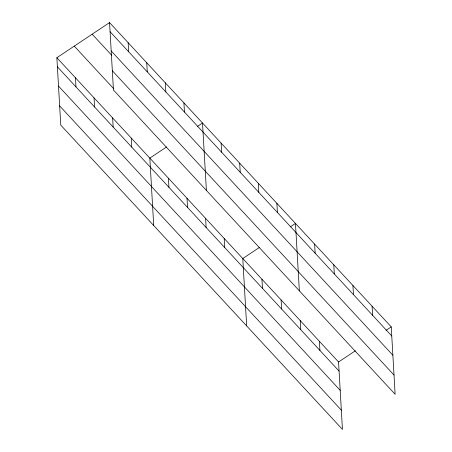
<?xml version="1.0" encoding="UTF-8"?>
<svg xmlns="http://www.w3.org/2000/svg" width="452" height="452" viewBox="0 0 452 452"><rect width="100%" height="100%" fill="white"/><g stroke="black" fill="none" stroke-linecap="round" stroke-linejoin="round"><path stroke-width="0.68" d="M56.873 57.709L338.554 361.995L342.441 429.4L60.76 125.114L56.873 57.709L109.559 22.6L391.24 326.886L395.127 394.291L113.446 90.004L109.559 22.6M166.635 146.923L149.827 158.121L153.714 225.525M197.298 126.492L202.513 123.012L206.4 190.422M259.589 247.334L242.786 258.538L246.668 325.943M290.252 226.904L295.467 223.429L299.354 290.834M338.554 361.995L355.362 350.797M386.025 330.361L391.24 326.886M110.085 31.713L391.765 336M111.192 50.952L392.878 355.238M92.168 34.188L111.717 55.297M112.333 70.772L394.02 375.058M74.258 46.121L113.825 88.863M57.398 66.823L339.079 371.109M58.506 86.061L340.192 390.347M59.647 105.875L341.333 410.162M372.086 306.196L372.612 315.31M352.933 285.506L353.458 294.619M333.779 264.81L334.305 273.929M314.626 244.12L315.151 253.239M319.4 341.3L319.926 350.419M300.247 320.609L300.772 329.728M276.878 203.343L277.404 212.463M281.093 299.919L281.619 309.032M258.284 183.263L258.81 192.377M261.94 279.229L262.465 288.342M239.696 163.178L240.221 172.297M221.101 143.098L221.633 152.211M224.192 238.453L224.717 247.566M205.603 218.372L206.129 227.486M183.924 102.932L184.45 112.045M187.009 198.287L187.535 207.4M165.33 82.846L165.856 91.965M168.421 178.207L168.946 187.32M146.742 62.766L147.267 71.879M128.148 42.68L128.673 51.799M131.238 138.041L131.764 147.154M112.644 117.955L113.169 127.068M94.056 97.875L94.581 106.988M75.461 77.789L75.987 86.903"/></g></svg>
